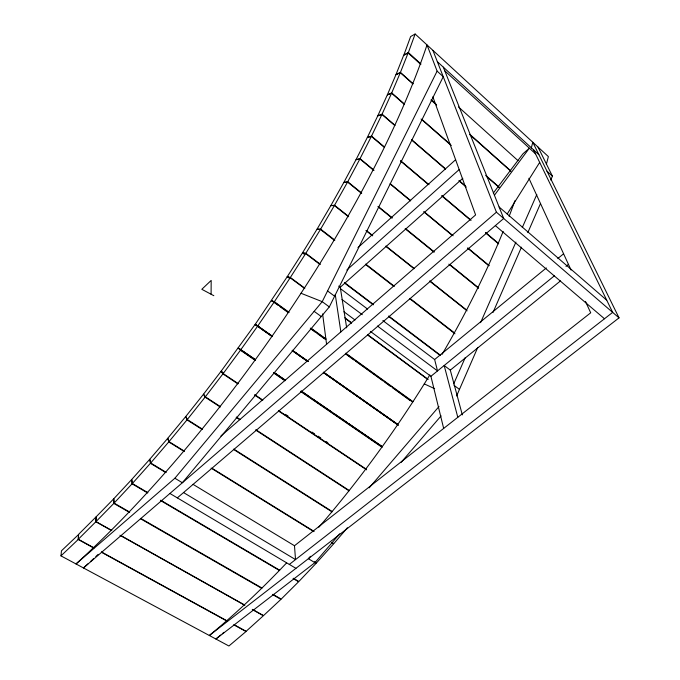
<?xml version="1.0" encoding="UTF-8"?>
<svg xmlns="http://www.w3.org/2000/svg" width="680" height="680" viewBox="0 0 680 680"><rect width="100%" height="100%" fill="white"/><g stroke="black" fill="none" stroke-linecap="round" stroke-linejoin="round"><path stroke-width="1.02" d="M96.007 521.611L96.025 516.936L113.739 498.805L113.815 503.412L96.007 521.611L111.741 530.434M211.097 294.245L211.174 280.423L201.816 289.298L213.834 295.698M78.302 539.257L95.863 521.747L95.99 516.97L78.514 534.42L78.302 539.257L94.061 547.902M60.971 555.875L78.225 539.495L78.642 534.463L61.472 550.8L60.971 555.875L228.905 646L246.032 631.508L233.979 624.903M546.354 164.407L548.377 156.587L415.131 34L410.618 36.567L403.835 55.089L408.374 52.572L415.131 34M408.111 52.98L403.656 55.301L395.955 74.664L400.426 72.411L408.111 52.98L420.699 64.388M400.316 72.675L395.921 74.732L387.328 94.885L391.723 92.897L400.316 72.675L412.938 83.938M456.594 395.981L477.768 347.421M493.042 312.383L521.466 247.197M527.833 232.594L540.558 203.405M550.74 180.055L552.432 176.162L538.008 147.042M453.721 383.826L465.231 357.612M480.565 322.668L515.916 242.088M522.308 227.528L536.792 194.522M391.595 93.194L387.294 94.953L377.774 115.846L382.067 114.163L391.595 93.194L404.328 104.363M381.939 114.453L377.74 115.915L367.336 137.462L371.526 136.094L381.939 114.453L394.782 125.519M174.879 478.236L182.35 482.74L329.315 306.909L443.25 76.712L437.113 71.128L427.014 44.931A482.162 144.364 -54.4 0 1 301.002 293.267A481.712 144.279 -54.4 0 1 76.016 563.95L174.879 478.236L322.218 301.665L437.113 71.128M371.365 136.399L367.302 137.538L356.005 159.69L360.051 158.653L371.365 136.399L384.327 147.356M359.899 158.958L355.971 159.766L343.85 182.418L347.743 181.721L359.899 158.958L373.779 170.451M347.565 182.061L343.808 182.504L330.837 205.589L334.551 205.267L347.565 182.061L361.556 193.409M334.381 205.564L330.795 205.657L317.101 229.075L320.637 229.109L334.381 205.564L348.483 216.75M320.407 229.492L317.041 229.168L302.532 252.815L305.83 253.266L320.407 229.492L334.611 240.499M507.204 213.996L539.682 162.401M288.94 277.984L287.274 276.658L302.481 252.9L305.618 253.606L319.991 264.495M287.274 276.658L290.343 277.5L305.618 253.606M271.66 335.92L255.204 324.343L287.232 276.726L290.164 277.772L304.631 288.464M278.375 305.473L271.464 300.611L274.372 301.716L290.164 277.772M255.204 324.343L257.805 325.907L274.15 302.039L288.779 312.587M255.51 360.102L240.66 349.92L257.541 326.289L255.136 324.436L221.119 371.221L223.167 373.575L238.144 383.588M223.167 373.575L240.431 350.234L238.289 348.015L254.966 359.329M494.419 195.245L529.354 148.18L522.962 153.791L493.331 193.035M222.887 372.402L221.059 371.297L203.575 394.111L205.343 396.822L220.448 406.657M205.343 396.822L222.929 373.889L221.059 371.297M187.263 419.56L205.096 397.146L203.516 394.188L185.784 416.483L187.263 419.56L202.478 429.216M168.997 441.643L187 419.883L185.716 416.559L167.824 438.209L168.997 441.643L184.314 451.12M347.403 527.748L333.837 543.609L332.036 542.487M150.68 462.995L168.759 441.932L167.764 438.285L149.795 459.238L150.68 462.995L166.081 472.285M310.437 556.291L308.363 558.705L314.916 562.658L339.736 533.783M369.189 487.849L438.991 406.529M401.098 462.4L441.09 415.879M132.345 483.522L150.416 463.301L149.727 459.315L131.758 479.442L132.345 483.522L147.9 492.677M114.104 503.106L132.081 483.812L131.691 479.51L113.815 498.729L114.104 503.106L129.71 512.074M357.944 247.597L455.617 159.715M346.825 270.019L459.179 169.566M346.681 327.853L340.263 287.232L462.833 178.287M220.949 435.982L475.6 214.931L432.846 96.806M432.897 50.345L496.409 212.194L83.462 567.944A480.462 146.285 -54.5 0 0 88.077 563.737M177.327 497.879L503.693 218.475L443.3 67.124M377.51 326.06L437.521 370.923L434.63 359.533L546.337 267.937M557.838 258.502L563.592 253.793M443.666 428.425L430.907 376.303L554.455 275.749M565.981 266.373L568.446 264.367M462.332 414.894L450.296 370.124L560.49 280.908M183.532 492.567L295.528 559.589L294.482 545.742L590.699 312.8L585.463 301.401M289.332 564.425L612.663 312.383L533.553 149.804M531.301 148.028A459.442 178.908 -54.9 0 0 532.78 142.231L619.029 317.866L209.321 635.494A459.017 178.797 -54.9 0 0 286.416 563.1M314.916 562.658L215.892 639.013A457.878 180.421 -54.9 0 0 220.702 635.043M301.002 293.267L322.218 301.665L329.315 306.909M318.869 527.196A459.017 178.797 -54.9 0 0 424.277 383.902L434.63 388.662M271.464 300.611L274.15 302.039M101.481 551.973L227.571 621.137M234.065 624.69L246.118 631.303L263.381 615.723L252.272 609.492M78.225 539.495L93.066 547.621M101.405 552.202L227.494 621.341M120.989 535.627L244.086 604.69M252.416 609.365L263.517 615.596L280.925 599.361L272.663 594.609M95.863 521.747L111.596 530.578M119.927 535.245L244.868 605.336M140.726 518.398L261.927 588.005M272.944 594.337L281.205 599.08L298.605 581.748L293.114 578.527M113.815 503.412L129.421 512.371M140.437 518.704L261.639 588.285M160.709 500.208L279.642 570.188M293.369 578.263L298.86 581.494L316.183 563.244L314.373 562.156M132.081 483.812L147.636 492.958M160.446 500.488L279.395 570.452M169.906 493.467L295.936 568.344M314.627 561.875L316.438 562.972L333.608 543.864L331.806 542.75M150.416 463.301L165.818 472.583M193.026 484.347L294.482 545.742M168.759 441.932L184.067 451.401M211.097 468.112L313.786 531.615M212.237 468.392L314.015 531.352M233.801 449.089L332.248 511.564M187 419.883L202.215 429.53M233.546 449.404L332.001 511.853M236.436 417.07L239.989 419.381M255.986 429.794L349.274 490.535M205.096 397.146L220.201 406.971M236.198 417.384L239.751 419.696M255.739 430.108L349.036 490.833M222.929 373.889L237.915 383.894M254.66 395.072L262.591 400.375M278.451 410.966L366.579 469.829M285.464 414.358L288.116 416.126M311.933 432.055L314.585 433.823M318.113 436.177L320.756 437.945M326.051 441.49L327.82 442.671M254.889 394.774L262.82 400.07M278.681 410.669L365.916 468.954M275.077 373.125L285.575 380.315M301.317 391.111L310.054 397.111M311.805 398.31L331.916 412.097M333.668 413.296L346.783 422.297M348.534 423.495L381.769 446.275M254.906 359.405L238.289 348.015L240.66 349.92M275.026 373.201L285.515 380.392M301.257 391.187L381.718 446.352M273.844 372.674L285.2 380.451M300.917 391.229L382.143 446.904M240.431 350.234L255.28 360.409M273.624 372.98L284.979 380.757M300.704 391.536L381.93 447.193M257.805 325.907L272.51 336.251M292.4 350.243L307.972 361.19M323.536 372.138L397.911 424.439M292.451 350.531L308.04 361.497M323.629 372.462L397.256 424.226M256.003 325.048L271.6 336.005M292.383 350.625L307.981 361.59M323.57 372.546L397.197 424.311M257.541 326.289L272.247 336.625M292.145 350.608L307.717 361.556M323.28 372.495L398.539 425.399M274.372 301.716L289 312.264M311.372 328.406L326 338.954M345.788 353.226L412.913 401.633M310.301 328.1L325.788 339.269M345.584 353.541L412.717 401.94M280.092 306.714L287.801 312.273M310.947 328.958L315.18 332.12M316.948 333.276L324.615 338.921M346.094 354.288L353.762 359.924M355.529 361.089L382.959 380.859M384.676 382.092L390.626 386.495M392.394 387.651L410.346 400.707M314.143 311.346L321.257 316.548M290.343 277.5L304.81 288.192M344.802 317.764L351.611 322.796M367.778 334.747L428.204 379.414M345.491 318.656L351.441 323.06M367.616 335.01L427.193 379.041M343.944 311.78L355.028 320M370.37 331.389L430.907 376.303M342.006 299.514L362.296 314.687M327.565 290.938L334.611 296.2M454.07 385.373L459.467 389.402M338.733 286.084L340.263 287.232M450.296 370.124L444.176 365.508L457.802 417.308M340.416 288.626L367.574 309.069M382.857 320.569L434.63 359.533M305.83 253.266L320.203 264.154M344.734 282.727L373.49 304.504M388.714 316.038L440.308 355.113M344.522 283.067L373.286 304.844M388.51 316.37L440.113 355.436M302.481 252.9L304.164 254.175M320.637 229.109L334.841 240.117M365.747 264.095L394.153 286.118M410.031 298.426L454.308 332.767M365.525 264.469L393.941 286.493M409.819 298.8L454.945 333.778M365.899 230.562L372.538 235.832M385.815 246.355L414.018 268.727M429.777 281.223L467.109 310.837M334.551 205.267L348.653 216.452M366.894 230.928L372.7 235.535M385.976 246.066L414.171 268.438M429.93 280.942L466.429 309.893M347.743 181.721L361.734 193.069M378.199 206.422L392.19 217.77M405.365 228.454L434.171 251.812M449.812 264.503L478.618 287.861M378.021 206.754L392.02 218.101M405.186 228.786L434.001 252.144M448.825 264.154L478.456 288.184M360.051 158.653L373.932 170.153M390.269 183.677L410.677 200.583M424.558 212.083L453.135 235.756M467.84 247.928L489.065 265.514M390.116 183.974L410.533 200.881M423.598 211.701L452.183 235.374M467.695 248.225L488.929 265.803M371.526 136.094L384.48 147.042M400.673 160.726L429.012 184.679M441.975 195.636L471.121 220.269M485.698 232.594L498.652 243.542M400.528 161.041L428.06 184.305M441.83 195.942L470.177 219.895M485.571 232.892L498.525 243.839M495.363 225.607L604.477 318.758M496.409 212.194L619.029 317.866M382.067 114.163L394.918 125.231M411.774 139.749L445.493 168.802M459.144 180.557L465.57 186.09M411.647 140.037L445.375 169.09M459.025 180.846L466.25 187.068M499.112 206.992L606.73 300.195M391.723 92.897L404.455 104.066M421.966 119.425L450.619 144.559M485.639 175.279L499.162 187.144M421.048 119.017L451.299 145.545M486.319 176.264L499.06 187.433M400.426 72.411L413.049 83.666M431.188 99.858L435.923 104.082M469.846 134.343L510.858 170.944M431.086 100.13L436.611 105.052M469.744 134.614L510.773 171.207M458.507 106.981L518.049 160.667M408.374 52.572L420.945 63.979M547.009 171.224L552.432 176.162M437.342 61.676L538.9 154.7M444.762 70.797L535.5 153.799M528.904 178.287L571.064 270.062M335.249 294.508L340.858 331.891M322.609 313.913L326.587 344.284M98.166 554.344A480.462 146.285 -54.5 0 1 95.829 556.546M93.5 558.722A480.462 146.285 -54.5 0 1 90.397 561.604M514.904 200.744A459.442 178.908 -54.9 0 1 509.133 216.308M503.158 231.429A459.442 178.908 -54.9 0 1 442.111 354.356M429.802 374.96A459.442 178.908 -54.9 0 1 424.277 383.902M223.916 632.349A457.878 180.421 -54.9 0 1 222.309 633.7"/></g></svg>
